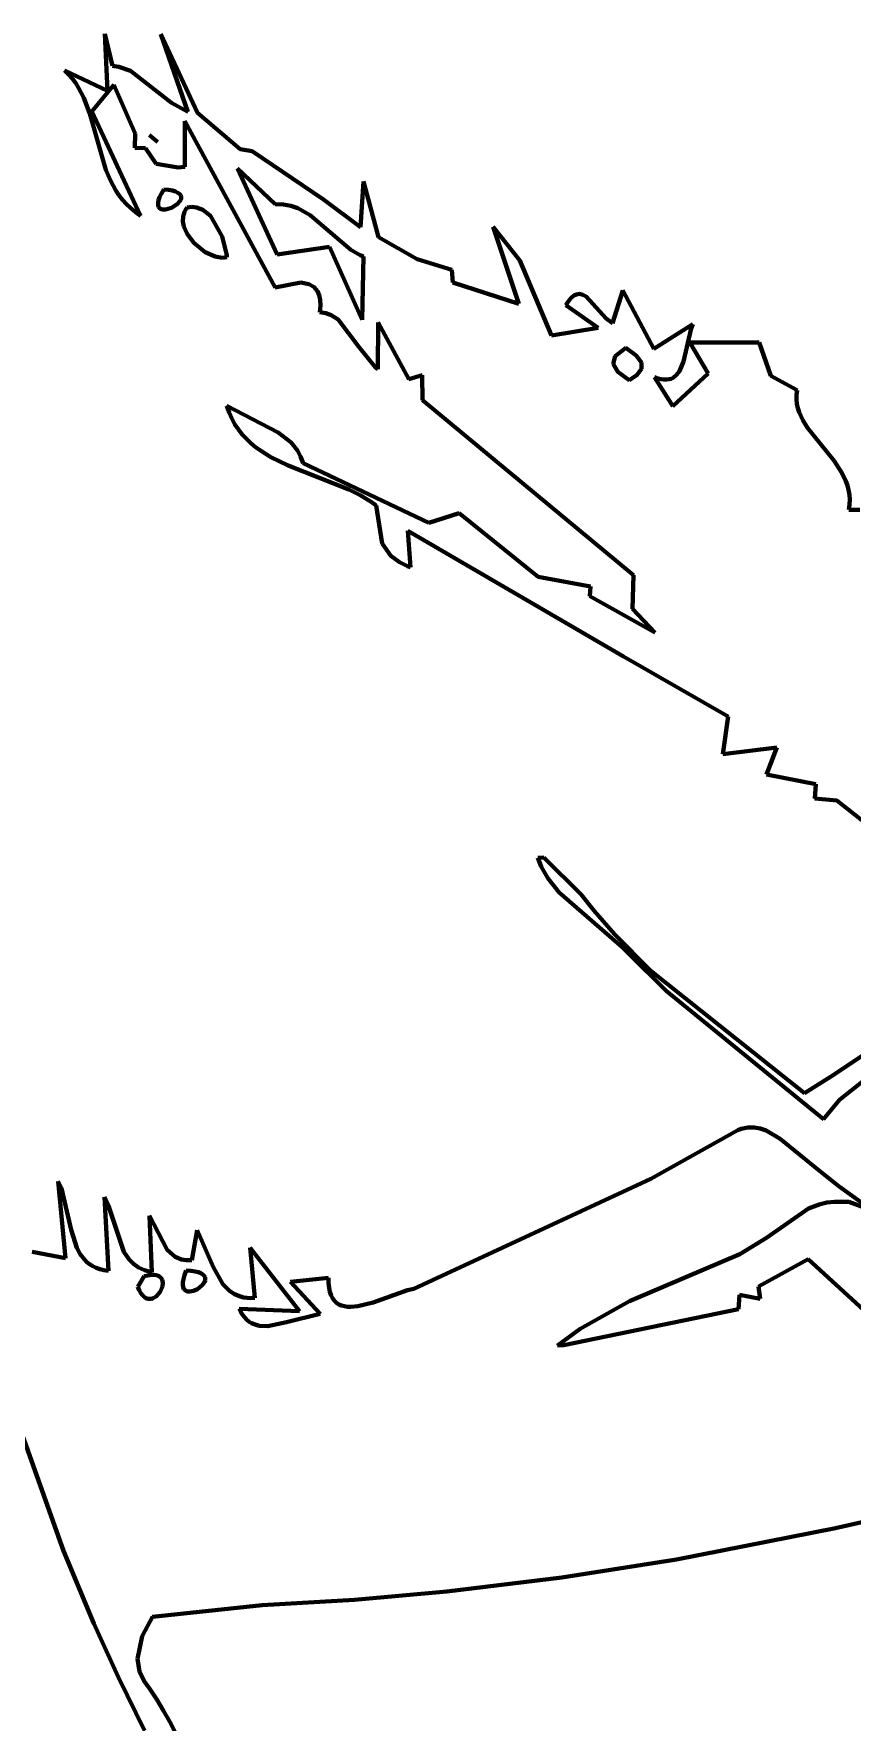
# Model space of a CAD drawing. Header units: millimetres. Extents: x 0 to 11, y 0 to 14.1.
# Drawn here: x 5.872 to 6.625, y 4.24 to 5.792 of the extents above; entities that cross this region are included whole.
import ezdxf

# ---------------------------------------------------------------- set-up
doc = ezdxf.new("R2010")
doc.units = ezdxf.units.MM
doc.layers.add('color#010101ff', color=7, linetype='CONTINUOUS', lineweight=100)
doc.layers.add('color#fefefeff', color=7, linetype='CONTINUOUS', lineweight=100)

msp = doc.modelspace()

# ---------------------------------------------------------------- linework, layer by layer
at = {"layer": 'color#010101ff'}
for p, q in [((5.9397, 5.7396), (5.9373, 5.7922)), ((5.9373, 5.7922), (5.9443, 5.7628)), ((6.0137, 5.7205), (5.989, 5.7917)), ((5.989, 5.7917), (6.0226, 5.7194)), ((5.9041, 5.7547), (5.9003, 5.7584)), ((5.9003, 5.7584), (5.9397, 5.7396)), ((5.9443, 5.7628), (5.9502, 5.7619)), ((5.9502, 5.7619), (5.9609, 5.7581)), ((5.9609, 5.7581), (5.9986, 5.7286)), ((5.9075, 5.7508), (5.9041, 5.7547)), ((5.9106, 5.7467), (5.9075, 5.7508)), ((5.9133, 5.7424), (5.9106, 5.7467)), ((5.918, 5.7332), (5.9133, 5.7424)), ((5.9457, 5.7453), (5.9253, 5.7208)), ((5.9653, 5.7005), (5.9457, 5.7453)), ((5.9236, 5.7186), (5.918, 5.7332)), ((5.9986, 5.7286), (6.0137, 5.7205)), ((5.9384, 5.667), (5.9236, 5.7186)), ((5.9253, 5.7208), (5.9703, 5.625)), ((6.011, 5.7117), (6.0108, 5.6699)), ((6.094, 5.5589), (6.011, 5.7117)), ((6.0226, 5.7194), (6.0618, 5.6862)), ((5.9649, 5.6872), (5.9653, 5.7005)), ((5.9784, 5.699), (5.9827, 5.6954)), ((5.9857, 5.6929), (5.9784, 5.699)), ((5.9827, 5.6954), (5.9857, 5.6929)), ((5.9748, 5.6869), (5.9649, 5.6872)), ((5.9846, 5.6727), (5.9748, 5.6869)), ((6.0618, 5.6862), (6.0728, 5.6842)), ((6.0728, 5.6842), (6.1386, 5.64)), ((5.9425, 5.6573), (5.9384, 5.667)), ((6.0047, 5.6692), (5.9846, 5.6727)), ((6.0108, 5.6699), (6.0047, 5.6692)), ((6.0594, 5.6683), (6.0959, 5.5893)), ((6.0941, 5.6357), (6.0594, 5.6683)), ((5.9475, 5.6481), (5.9425, 5.6573)), ((5.9894, 5.6454), (5.9916, 5.6492)), ((5.9916, 5.6492), (5.9959, 5.6487)), ((5.9959, 5.6487), (5.9995, 5.648)), ((6.1726, 5.6145), (6.1752, 5.6564)), ((6.1752, 5.6564), (6.1891, 5.6054)), ((5.9504, 5.6437), (5.9475, 5.6481)), ((5.9536, 5.6395), (5.9504, 5.6437)), ((5.9572, 5.6356), (5.9536, 5.6395)), ((5.9612, 5.6318), (5.9572, 5.6356)), ((5.9863, 5.6367), (5.9868, 5.6391)), ((5.9863, 5.6348), (5.9863, 5.6367)), ((5.9867, 5.6332), (5.9863, 5.6348)), ((5.9875, 5.632), (5.9867, 5.6332)), ((5.9868, 5.6391), (5.9878, 5.642)), ((5.9878, 5.642), (5.9894, 5.6454)), ((6.004, 5.6355), (5.9988, 5.6323)), ((5.9995, 5.648), (6.0024, 5.6471)), ((6.0024, 5.6471), (6.0046, 5.6461)), ((6.0064, 5.6382), (6.004, 5.6355)), ((6.0046, 5.6461), (6.0062, 5.6449)), ((6.0062, 5.6449), (6.0072, 5.6436)), ((6.0072, 5.6395), (6.0064, 5.6382)), ((6.0072, 5.6436), (6.0076, 5.6423)), ((6.0076, 5.6409), (6.0072, 5.6395)), ((6.0076, 5.6423), (6.0076, 5.6409)), ((6.0131, 5.6324), (6.0175, 5.633)), ((6.0175, 5.633), (6.0217, 5.6326)), ((6.0217, 5.6326), (6.0275, 5.6304)), ((6.1016, 5.6354), (6.0941, 5.6357)), ((6.1085, 5.634), (6.1016, 5.6354)), ((6.1148, 5.6318), (6.1085, 5.634)), ((6.1386, 5.64), (6.1726, 5.6145)), ((5.9655, 5.6283), (5.9612, 5.6318)), ((5.9703, 5.625), (5.9655, 5.6283)), ((5.9886, 5.6312), (5.9875, 5.632)), ((5.99, 5.6307), (5.9886, 5.6312)), ((5.9915, 5.6306), (5.99, 5.6307)), ((5.9933, 5.6307), (5.9915, 5.6306)), ((5.9988, 5.6323), (5.9933, 5.6307)), ((6.0092, 5.6197), (6.0093, 5.6241)), ((6.0101, 5.6151), (6.0092, 5.6197)), ((6.0093, 5.6241), (6.0106, 5.6284)), ((6.0106, 5.6284), (6.0117, 5.6304)), ((6.0117, 5.6304), (6.0131, 5.6324)), ((6.0275, 5.6304), (6.0344, 5.6248)), ((6.0344, 5.6248), (6.0454, 5.606)), ((6.1262, 5.6254), (6.1148, 5.6318)), ((6.1637, 5.5935), (6.1262, 5.6254)), ((6.013, 5.6084), (6.0101, 5.6151)), ((6.0193, 5.6), (6.013, 5.6084)), ((6.0454, 5.606), (6.0495, 5.5886)), ((6.1891, 5.6054), (6.2245, 5.5849)), ((6.318, 5.544), (6.2944, 5.6146)), ((6.2944, 5.6146), (6.3191, 5.5839)), ((6.0296, 5.5916), (6.0193, 5.6)), ((6.0387, 5.5875), (6.0296, 5.5916)), ((6.0454, 5.5864), (6.0387, 5.5875)), ((6.0496, 5.5868), (6.0454, 5.5864)), ((6.0495, 5.5886), (6.0496, 5.5868)), ((6.0959, 5.5893), (6.144, 5.5964)), ((6.144, 5.5964), (6.1739, 5.5292)), ((6.1722, 5.5887), (6.1637, 5.5935)), ((6.1752, 5.5875), (6.1722, 5.5887)), ((6.1739, 5.5292), (6.1752, 5.5875)), ((6.2245, 5.5849), (6.2564, 5.5753)), ((6.2564, 5.5753), (6.2574, 5.5635)), ((6.3191, 5.5839), (6.3481, 5.515)), ((6.1177, 5.5636), (6.094, 5.5589)), ((6.125, 5.5622), (6.1177, 5.5636)), ((6.1296, 5.5596), (6.125, 5.5622)), ((6.133, 5.5555), (6.1296, 5.5596)), ((6.1346, 5.5519), (6.133, 5.5555)), ((6.2574, 5.5635), (6.318, 5.544)), ((6.4041, 5.5261), (6.4138, 5.5562)), ((6.4138, 5.5562), (6.4422, 5.5025)), ((6.1355, 5.5476), (6.1346, 5.5519)), ((6.135, 5.5363), (6.1356, 5.5424)), ((6.1356, 5.5424), (6.1355, 5.5476)), ((6.3614, 5.5427), (6.363, 5.5454)), ((6.3909, 5.5219), (6.3614, 5.5427)), ((6.363, 5.5454), (6.3647, 5.5477)), ((6.3647, 5.5477), (6.3663, 5.5495)), ((6.3663, 5.5495), (6.3679, 5.5509)), ((6.3679, 5.5509), (6.3694, 5.552)), ((6.3694, 5.552), (6.371, 5.5527)), ((6.371, 5.5527), (6.374, 5.5531)), ((6.374, 5.5531), (6.377, 5.5524)), ((6.377, 5.5524), (6.3799, 5.5508)), ((6.3799, 5.5508), (6.3984, 5.5305)), ((6.1406, 5.5354), (6.135, 5.5363)), ((6.1456, 5.5336), (6.1406, 5.5354)), ((6.152, 5.5296), (6.1456, 5.5336)), ((6.171, 5.5044), (6.152, 5.5296)), ((6.1886, 5.5269), (6.1884, 5.484)), ((6.2168, 5.4748), (6.1886, 5.5269)), ((6.3984, 5.5305), (6.4041, 5.5261)), ((6.4422, 5.5025), (6.478, 5.5253)), ((6.478, 5.5253), (6.4764, 5.5214)), ((6.3481, 5.515), (6.3909, 5.5219)), ((6.4764, 5.5214), (6.4694, 5.491)), ((6.4754, 5.5083), (6.5391, 5.5086)), ((6.5391, 5.5086), (6.5497, 5.4779)), ((6.1862, 5.4856), (6.171, 5.5044)), ((6.4068, 5.4958), (6.4049, 5.4888)), ((6.415, 5.5024), (6.4068, 5.4958)), ((6.4166, 5.5034), (6.415, 5.5024)), ((6.426, 5.4966), (6.4166, 5.5034)), ((6.4308, 5.4901), (6.426, 5.4966)), ((6.4922, 5.4799), (6.4754, 5.5083)), ((6.1884, 5.484), (6.1862, 5.4856)), ((6.2293, 5.4783), (6.2168, 5.4748)), ((6.2295, 5.4555), (6.2293, 5.4783)), ((6.4049, 5.4888), (6.4091, 5.4814)), ((6.4091, 5.4814), (6.4195, 5.4738)), ((6.4195, 5.4738), (6.4266, 5.4783)), ((6.4266, 5.4783), (6.431, 5.4841)), ((6.431, 5.4841), (6.4308, 5.4901)), ((6.4598, 5.45), (6.4922, 5.4799)), ((6.4632, 5.4787), (6.4601, 5.4761)), ((6.4658, 5.4821), (6.4632, 5.4787)), ((6.4694, 5.491), (6.4658, 5.4821)), ((6.5497, 5.4779), (6.5739, 5.4646)), ((6.446, 5.4754), (6.4428, 5.4765)), ((6.4428, 5.4765), (6.4598, 5.45)), ((6.4489, 5.4747), (6.446, 5.4754)), ((6.4515, 5.4743), (6.4489, 5.4747)), ((6.454, 5.4743), (6.4515, 5.4743)), ((6.4562, 5.4746), (6.454, 5.4743)), ((6.4582, 5.4752), (6.4562, 5.4746)), ((6.4601, 5.4761), (6.4582, 5.4752)), ((6.5739, 5.4646), (6.5734, 5.4603)), ((6.0517, 5.4441), (6.0497, 5.4501)), ((6.0497, 5.4501), (6.0968, 5.4256)), ((6.4234, 5.2946), (6.2295, 5.4555)), ((6.5734, 5.4603), (6.5734, 5.4561)), ((6.5734, 5.4561), (6.5738, 5.452)), ((6.5738, 5.452), (6.5746, 5.4481)), ((6.5746, 5.4481), (6.5758, 5.4443)), ((6.0542, 5.4385), (6.0517, 5.4441)), ((6.057, 5.4332), (6.0542, 5.4385)), ((6.0602, 5.4284), (6.057, 5.4332)), ((6.5758, 5.4443), (6.5791, 5.437)), ((6.5791, 5.437), (6.5834, 5.43)), ((6.0637, 5.4239), (6.0602, 5.4284)), ((6.0675, 5.4198), (6.0637, 5.4239)), ((6.0716, 5.4159), (6.0675, 5.4198)), ((6.0759, 5.4124), (6.0716, 5.4159)), ((6.0968, 5.4256), (6.1087, 5.4164)), ((6.1087, 5.4164), (6.1144, 5.4093)), ((6.5834, 5.43), (6.6079, 5.3996)), ((6.0804, 5.4091), (6.0759, 5.4124)), ((6.0901, 5.4031), (6.0804, 5.4091)), ((6.1059, 5.3955), (6.0901, 5.4031)), ((6.1144, 5.4093), (6.1174, 5.4038)), ((6.1174, 5.4038), (6.1198, 5.3976)), ((6.1618, 5.3734), (6.1059, 5.3955)), ((6.1198, 5.3976), (6.2354, 5.3428)), ((6.6079, 5.3996), (6.6151, 5.3888)), ((6.6151, 5.3888), (6.6188, 5.3811)), ((6.1723, 5.3681), (6.1618, 5.3734)), ((6.6188, 5.3811), (6.6202, 5.3771)), ((6.6202, 5.3771), (6.6213, 5.3729)), ((6.6213, 5.3729), (6.622, 5.3686)), ((6.1822, 5.3621), (6.1723, 5.3681)), ((6.1869, 5.3587), (6.1822, 5.3621)), ((6.1925, 5.3236), (6.1869, 5.3587)), ((6.6222, 5.3595), (6.6216, 5.3546)), ((6.6216, 5.3546), (6.6318, 5.3546)), ((6.622, 5.3686), (6.6223, 5.3641)), ((6.6223, 5.3641), (6.6222, 5.3595)), ((6.2354, 5.3428), (6.2633, 5.3517)), ((6.2633, 5.3517), (6.3358, 5.2932)), ((6.2003, 5.3125), (6.1925, 5.3236)), ((6.4144, 5.22), (6.2159, 5.3353)), ((6.2159, 5.3353), (6.2186, 5.3019)), ((6.2082, 5.3065), (6.2003, 5.3125)), ((6.2158, 5.3029), (6.2082, 5.3065)), ((6.2186, 5.3019), (6.2158, 5.3029)), ((6.3358, 5.2932), (6.3841, 5.2843)), ((6.4227, 5.2636), (6.4234, 5.2946)), ((6.3841, 5.2843), (6.3835, 5.2754)), ((6.3835, 5.2754), (6.4432, 5.2419)), ((6.4432, 5.2419), (6.4227, 5.2636)), ((6.5107, 5.1648), (6.4144, 5.22)), ((6.5056, 5.1301), (6.5107, 5.1648)), ((6.5553, 5.1363), (6.5056, 5.1301)), ((6.5459, 5.1113), (6.5553, 5.1363)), ((6.5913, 5.1027), (6.5459, 5.1113)), ((6.5902, 5.0894), (6.5913, 5.1027)), ((6.6105, 5.0874), (6.5902, 5.0894)), ((6.6482, 5.0578), (6.6105, 5.0874)), ((6.3357, 5.035), (6.3412, 5.0351)), ((6.3387, 5.027), (6.3357, 5.035)), ((6.3412, 5.0351), (6.3754, 5.0011)), ((6.3448, 5.0161), (6.3387, 5.027)), ((6.3551, 5.0031), (6.3448, 5.0161)), ((6.4131, 4.9528), (6.3551, 5.0031)), ((6.3754, 5.0011), (6.3872, 4.9861)), ((6.3872, 4.9861), (6.4059, 4.9646)), ((6.4059, 4.9646), (6.4394, 4.9309)), ((6.4188, 4.9468), (6.4131, 4.9528)), ((6.4535, 4.9126), (6.4188, 4.9468)), ((6.4394, 4.9309), (6.5809, 4.8185)), ((6.5983, 4.7946), (6.4535, 4.9126)), ((6.6046, 4.8336), (6.6787, 4.8831)), ((6.5809, 4.8185), (6.6046, 4.8336)), ((6.6337, 4.8291), (6.6129, 4.8126)), ((6.6129, 4.8126), (6.5983, 4.7946)), ((6.4396, 4.7399), (6.5195, 4.7845)), ((6.5195, 4.7845), (6.5226, 4.7857)), ((6.5226, 4.7857), (6.5257, 4.7865)), ((6.5257, 4.7865), (6.5286, 4.787)), ((6.5286, 4.787), (6.5344, 4.7871)), ((6.5344, 4.7871), (6.54, 4.7861)), ((6.54, 4.7861), (6.5455, 4.7843)), ((6.5455, 4.7843), (6.5584, 4.7767)), ((6.5584, 4.7767), (6.5947, 4.7471)), ((5.9013, 4.667), (5.8945, 4.7373)), ((5.8945, 4.7373), (5.8974, 4.7313)), ((6.2215, 4.6389), (6.4396, 4.7399)), ((6.5947, 4.7471), (6.6126, 4.7328)), ((6.6126, 4.7328), (6.6496, 4.7061)), ((5.8974, 4.7313), (5.9065, 4.693)), ((5.9408, 4.6552), (5.9372, 4.7231)), ((5.9372, 4.7231), (5.9407, 4.7152)), ((6.6012, 4.718), (6.5942, 4.7164)), ((6.6085, 4.7188), (6.6012, 4.718)), ((6.6124, 4.7188), (6.6085, 4.7188)), ((6.6214, 4.7187), (6.6124, 4.7188)), ((6.6332, 4.7143), (6.6214, 4.7187)), ((5.9407, 4.7152), (5.9549, 4.6727)), ((5.9806, 4.6542), (5.9784, 4.7058)), ((5.9784, 4.7058), (5.9948, 4.6745)), ((6.5843, 4.7126), (6.5459, 4.6857)), ((6.5942, 4.7164), (6.5843, 4.7126)), ((5.9065, 4.693), (5.9117, 4.6765)), ((6.0175, 4.6652), (6.0222, 4.6928)), ((6.0222, 4.6928), (6.0369, 4.6589)), ((5.8705, 4.6729), (5.9013, 4.667)), ((5.9117, 4.6765), (5.9147, 4.6707)), ((5.9147, 4.6707), (5.9186, 4.6656)), ((5.9549, 4.6727), (5.9597, 4.6657)), ((5.9948, 4.6745), (6.0021, 4.6681)), ((6.0753, 4.6305), (6.0709, 4.6764)), ((6.0709, 4.6764), (6.1163, 4.6182)), ((6.5213, 4.6707), (6.4198, 4.6274)), ((6.5459, 4.6857), (6.5213, 4.6707)), ((5.9186, 4.6656), (5.9209, 4.6634)), ((5.9209, 4.6634), (5.9234, 4.6614)), ((5.9234, 4.6614), (5.9262, 4.6596)), ((5.9262, 4.6596), (5.9294, 4.6581)), ((5.9294, 4.6581), (5.9328, 4.6569)), ((5.9328, 4.6569), (5.9366, 4.6559)), ((5.9366, 4.6559), (5.9408, 4.6552)), ((5.9597, 4.6657), (5.9637, 4.6617)), ((5.9637, 4.6617), (5.9684, 4.6585)), ((5.9684, 4.6585), (5.974, 4.6559)), ((5.974, 4.6559), (5.9772, 4.655)), ((6.0021, 4.6681), (6.0078, 4.6658)), ((6.0078, 4.6658), (6.0123, 4.6651)), ((6.0121, 4.6556), (6.0106, 4.6514)), ((6.0166, 4.6553), (6.0121, 4.6556)), ((6.0123, 4.6651), (6.0175, 4.6652)), ((6.0203, 4.6548), (6.0166, 4.6553)), ((6.0369, 4.6589), (6.0459, 4.6431)), ((6.5384, 4.6408), (6.584, 4.666)), ((6.584, 4.666), (6.6353, 4.6191)), ((5.9734, 4.6503), (5.9676, 4.6406)), ((5.9676, 4.6406), (5.969, 4.6375)), ((5.9768, 4.6511), (5.9734, 4.6503)), ((5.9799, 4.6515), (5.9768, 4.6511)), ((5.9772, 4.655), (5.9806, 4.6542)), ((5.9825, 4.6515), (5.9799, 4.6515)), ((5.9847, 4.6512), (5.9825, 4.6515)), ((5.9866, 4.6506), (5.9847, 4.6512)), ((5.988, 4.6497), (5.9866, 4.6506)), ((5.9892, 4.6486), (5.988, 4.6497)), ((5.9883, 4.6359), (5.9904, 4.6409)), ((5.99, 4.6473), (5.9892, 4.6486)), ((5.9907, 4.6442), (5.99, 4.6473)), ((5.9904, 4.6409), (5.9907, 4.6442)), ((6.0096, 4.6478), (6.0091, 4.6448)), ((6.0091, 4.6448), (6.0091, 4.6423)), ((6.0091, 4.6423), (6.0094, 4.6402)), ((6.0094, 4.6402), (6.0101, 4.6386)), ((6.0106, 4.6514), (6.0096, 4.6478)), ((6.0234, 4.6541), (6.0203, 4.6548)), ((6.0225, 4.6385), (6.027, 4.6422)), ((6.0257, 4.6532), (6.0234, 4.6541)), ((6.0275, 4.652), (6.0257, 4.6532)), ((6.027, 4.6422), (6.029, 4.645)), ((6.0287, 4.6508), (6.0275, 4.652)), ((6.0295, 4.6494), (6.0287, 4.6508)), ((6.029, 4.645), (6.0295, 4.6465)), ((6.0297, 4.648), (6.0295, 4.6494)), ((6.0295, 4.6465), (6.0297, 4.648)), ((6.0459, 4.6431), (6.0519, 4.637)), ((6.1081, 4.6451), (6.1431, 4.649)), ((6.1354, 4.6157), (6.1081, 4.6451)), ((6.1431, 4.649), (6.1432, 4.6442)), ((6.1432, 4.6442), (6.1436, 4.6398)), ((6.1436, 4.6398), (6.1443, 4.6361)), ((6.5399, 4.6297), (6.5384, 4.6408)), ((5.8995, 4.398), (5.8141, 4.6369)), ((5.969, 4.6375), (5.9705, 4.6349)), ((5.9705, 4.6349), (5.972, 4.6329)), ((5.972, 4.6329), (5.9736, 4.6314)), ((5.9736, 4.6314), (5.9752, 4.6303)), ((5.9752, 4.6303), (5.9769, 4.6297)), ((5.9769, 4.6297), (5.9785, 4.6295)), ((5.9785, 4.6295), (5.9802, 4.6296)), ((5.9802, 4.6296), (5.9817, 4.6301)), ((5.9817, 4.6301), (5.9847, 4.6318)), ((5.9847, 4.6318), (5.9883, 4.6359)), ((6.0101, 4.6386), (6.0111, 4.6375)), ((6.0111, 4.6375), (6.0124, 4.6367)), ((6.0124, 4.6367), (6.0138, 4.6363)), ((6.0138, 4.6363), (6.0154, 4.6362)), ((6.0154, 4.6362), (6.0189, 4.6369)), ((6.0189, 4.6369), (6.0225, 4.6385)), ((6.0519, 4.637), (6.0566, 4.6339)), ((6.0566, 4.6339), (6.062, 4.6317)), ((6.062, 4.6317), (6.065, 4.6309)), ((6.065, 4.6309), (6.0682, 4.6305)), ((6.0682, 4.6305), (6.0717, 4.6303)), ((6.0717, 4.6303), (6.0753, 4.6305)), ((6.1443, 4.6361), (6.1454, 4.6328)), ((6.1454, 4.6328), (6.1468, 4.6301)), ((6.1468, 4.6301), (6.1485, 4.6278)), ((6.1485, 4.6278), (6.1505, 4.6259)), ((6.1505, 4.6259), (6.1527, 4.6245)), ((6.1527, 4.6245), (6.1551, 4.6234)), ((6.1701, 4.6228), (6.1842, 4.6263)), ((6.1842, 4.6263), (6.2157, 4.6374)), ((6.2157, 4.6374), (6.2215, 4.6389)), ((6.4198, 4.6274), (6.3746, 4.6021)), ((6.5202, 4.6201), (6.5209, 4.6333)), ((6.5209, 4.6333), (6.5399, 4.6297)), ((6.1163, 4.6182), (6.0609, 4.6205)), ((6.0609, 4.6205), (6.0625, 4.6174)), ((6.0625, 4.6174), (6.0642, 4.6147)), ((6.0642, 4.6147), (6.066, 4.6123)), ((6.066, 4.6123), (6.068, 4.6103)), ((6.068, 4.6103), (6.0701, 4.6086)), ((6.0701, 4.6086), (6.0723, 4.6073)), ((6.1044, 4.6081), (6.1354, 4.6157)), ((6.1551, 4.6234), (6.1578, 4.6227)), ((6.1578, 4.6227), (6.1606, 4.6223)), ((6.1606, 4.6223), (6.1637, 4.6222)), ((6.1637, 4.6222), (6.1701, 4.6228)), ((6.3594, 4.5869), (6.5202, 4.6201)), ((6.0723, 4.6073), (6.0746, 4.6062)), ((6.0746, 4.6062), (6.0794, 4.6049)), ((6.0794, 4.6049), (6.0873, 4.6046)), ((6.0873, 4.6046), (6.1044, 4.6081)), ((6.3746, 4.6021), (6.3535, 4.5866)), ((6.3535, 4.5866), (6.3594, 4.5869)), ((6.6924, 4.4379), (6.6094, 4.4189)), ((6.6094, 4.4189), (6.463, 4.3901)), ((5.9274, 4.3311), (5.8995, 4.398)), ((6.463, 4.3901), (6.3577, 4.3734)), ((6.252, 4.3605), (6.1671, 4.353)), ((6.3577, 4.3734), (6.252, 4.3605)), ((6.082, 4.3482), (5.9812, 4.3372)), ((6.1671, 4.353), (6.082, 4.3482)), ((5.9499, 4.2817), (5.9274, 4.3311)), ((5.9812, 4.3372), (5.9716, 4.3195)), ((5.9716, 4.3195), (5.9673, 4.2987)), ((5.9673, 4.2987), (5.9692, 4.2872)), ((5.9692, 4.2872), (5.9735, 4.2782)), ((5.974, 4.233), (5.9499, 4.2817)), ((5.9735, 4.2782), (5.9786, 4.2716)), ((5.9786, 4.2716), (5.9852, 4.2615)), ((5.9852, 4.2615), (5.9914, 4.2511)), ((5.9914, 4.2511), (5.9972, 4.2407)), ((5.9972, 4.2407), (6.0027, 4.2301))]:
    msp.add_line(p, q, dxfattribs=at)
at = {"layer": 'color#fefefeff'}
for p, q in [((5.9443, 5.7628), (5.9373, 5.7922)), ((5.9373, 5.7922), (5.9397, 5.7396)), ((6.0226, 5.7194), (5.989, 5.7917)), ((5.989, 5.7917), (6.0137, 5.7205)), ((5.9397, 5.7396), (5.9003, 5.7584)), ((5.9003, 5.7584), (5.9041, 5.7547)), ((5.9502, 5.7619), (5.9443, 5.7628)), ((5.9609, 5.7581), (5.9502, 5.7619)), ((5.9986, 5.7286), (5.9609, 5.7581)), ((5.9041, 5.7547), (5.9075, 5.7508)), ((5.9075, 5.7508), (5.9106, 5.7467)), ((5.9106, 5.7467), (5.9133, 5.7424)), ((5.9133, 5.7424), (5.918, 5.7332)), ((5.9253, 5.7208), (5.9457, 5.7453)), ((5.9457, 5.7453), (5.9653, 5.7005)), ((5.918, 5.7332), (5.9236, 5.7186)), ((6.0137, 5.7205), (5.9986, 5.7286)), ((5.9236, 5.7186), (5.9384, 5.667)), ((5.9703, 5.625), (5.9253, 5.7208)), ((6.0108, 5.6699), (6.011, 5.7117)), ((6.011, 5.7117), (6.094, 5.5589)), ((6.0618, 5.6862), (6.0226, 5.7194)), ((5.9653, 5.7005), (5.9649, 5.6872)), ((5.9784, 5.699), (5.9857, 5.6929)), ((5.9827, 5.6954), (5.9784, 5.699)), ((5.9857, 5.6929), (5.9827, 5.6954)), ((5.9649, 5.6872), (5.9748, 5.6869)), ((5.9748, 5.6869), (5.9846, 5.6727)), ((6.0728, 5.6842), (6.0618, 5.6862)), ((6.1386, 5.64), (6.0728, 5.6842)), ((5.9384, 5.667), (5.9425, 5.6573)), ((5.9846, 5.6727), (6.0047, 5.6692)), ((6.0047, 5.6692), (6.0108, 5.6699)), ((6.0594, 5.6683), (6.0941, 5.6357)), ((6.0959, 5.5893), (6.0594, 5.6683)), ((5.9425, 5.6573), (5.9475, 5.6481)), ((5.9916, 5.6492), (5.9894, 5.6454)), ((5.9959, 5.6487), (5.9916, 5.6492)), ((5.9995, 5.648), (5.9959, 5.6487)), ((6.1752, 5.6564), (6.1726, 5.6145)), ((6.1891, 5.6054), (6.1752, 5.6564)), ((5.9475, 5.6481), (5.9504, 5.6437)), ((5.9504, 5.6437), (5.9536, 5.6395)), ((5.9536, 5.6395), (5.9572, 5.6356)), ((5.9572, 5.6356), (5.9612, 5.6318)), ((5.9868, 5.6391), (5.9863, 5.6367)), ((5.9863, 5.6367), (5.9863, 5.6348)), ((5.9863, 5.6348), (5.9867, 5.6332)), ((5.9867, 5.6332), (5.9875, 5.632)), ((5.9878, 5.642), (5.9868, 5.6391)), ((5.9894, 5.6454), (5.9878, 5.642)), ((5.9988, 5.6323), (6.004, 5.6355)), ((6.0024, 5.6471), (5.9995, 5.648)), ((6.0046, 5.6461), (6.0024, 5.6471)), ((6.004, 5.6355), (6.0064, 5.6382)), ((6.0062, 5.6449), (6.0046, 5.6461)), ((6.0072, 5.6436), (6.0062, 5.6449)), ((6.0064, 5.6382), (6.0072, 5.6395)), ((6.0076, 5.6423), (6.0072, 5.6436)), ((6.0072, 5.6395), (6.0076, 5.6409)), ((6.0076, 5.6409), (6.0076, 5.6423)), ((6.0175, 5.633), (6.0131, 5.6324)), ((6.0217, 5.6326), (6.0175, 5.633)), ((6.0275, 5.6304), (6.0217, 5.6326)), ((6.0941, 5.6357), (6.1016, 5.6354)), ((6.1016, 5.6354), (6.1085, 5.634)), ((6.1085, 5.634), (6.1148, 5.6318)), ((6.1726, 5.6145), (6.1386, 5.64)), ((5.9612, 5.6318), (5.9655, 5.6283)), ((5.9655, 5.6283), (5.9703, 5.625)), ((5.9875, 5.632), (5.9886, 5.6312)), ((5.9886, 5.6312), (5.99, 5.6307)), ((5.99, 5.6307), (5.9915, 5.6306)), ((5.9915, 5.6306), (5.9933, 5.6307)), ((5.9933, 5.6307), (5.9988, 5.6323)), ((6.0093, 5.6241), (6.0092, 5.6197)), ((6.0092, 5.6197), (6.0101, 5.6151)), ((6.0106, 5.6284), (6.0093, 5.6241)), ((6.0117, 5.6304), (6.0106, 5.6284)), ((6.0131, 5.6324), (6.0117, 5.6304)), ((6.0344, 5.6248), (6.0275, 5.6304)), ((6.0454, 5.606), (6.0344, 5.6248)), ((6.1148, 5.6318), (6.1262, 5.6254)), ((6.1262, 5.6254), (6.1637, 5.5935)), ((6.0101, 5.6151), (6.013, 5.6084)), ((6.013, 5.6084), (6.0193, 5.6)), ((6.0495, 5.5886), (6.0454, 5.606)), ((6.2245, 5.5849), (6.1891, 5.6054)), ((6.3191, 5.5839), (6.2944, 5.6146)), ((6.2944, 5.6146), (6.318, 5.544)), ((6.0193, 5.6), (6.0296, 5.5916)), ((6.0296, 5.5916), (6.0387, 5.5875)), ((6.0387, 5.5875), (6.0454, 5.5864)), ((6.0454, 5.5864), (6.0496, 5.5868)), ((6.0496, 5.5868), (6.0495, 5.5886)), ((6.144, 5.5964), (6.0959, 5.5893)), ((6.1739, 5.5292), (6.144, 5.5964)), ((6.1637, 5.5935), (6.1722, 5.5887)), ((6.1722, 5.5887), (6.1752, 5.5875)), ((6.1752, 5.5875), (6.1739, 5.5292)), ((6.2564, 5.5753), (6.2245, 5.5849)), ((6.2574, 5.5635), (6.2564, 5.5753)), ((6.3481, 5.515), (6.3191, 5.5839)), ((6.094, 5.5589), (6.1177, 5.5636)), ((6.1177, 5.5636), (6.125, 5.5622)), ((6.125, 5.5622), (6.1296, 5.5596)), ((6.1296, 5.5596), (6.133, 5.5555)), ((6.133, 5.5555), (6.1346, 5.5519)), ((6.318, 5.544), (6.2574, 5.5635)), ((6.4138, 5.5562), (6.4041, 5.5261)), ((6.4422, 5.5025), (6.4138, 5.5562)), ((6.1346, 5.5519), (6.1355, 5.5476)), ((6.1356, 5.5424), (6.135, 5.5363)), ((6.1355, 5.5476), (6.1356, 5.5424)), ((6.363, 5.5454), (6.3614, 5.5427)), ((6.3614, 5.5427), (6.3909, 5.5219)), ((6.3647, 5.5477), (6.363, 5.5454)), ((6.3663, 5.5495), (6.3647, 5.5477)), ((6.3679, 5.5509), (6.3663, 5.5495)), ((6.3694, 5.552), (6.3679, 5.5509)), ((6.371, 5.5527), (6.3694, 5.552)), ((6.374, 5.5531), (6.371, 5.5527)), ((6.377, 5.5524), (6.374, 5.5531)), ((6.3799, 5.5508), (6.377, 5.5524)), ((6.3984, 5.5305), (6.3799, 5.5508)), ((6.135, 5.5363), (6.1406, 5.5354)), ((6.1406, 5.5354), (6.1456, 5.5336)), ((6.1456, 5.5336), (6.152, 5.5296)), ((6.152, 5.5296), (6.171, 5.5044)), ((6.1884, 5.484), (6.1886, 5.5269)), ((6.1886, 5.5269), (6.2168, 5.4748)), ((6.4041, 5.5261), (6.3984, 5.5305)), ((6.478, 5.5253), (6.4422, 5.5025)), ((6.4764, 5.5214), (6.478, 5.5253)), ((6.3909, 5.5219), (6.3481, 5.515)), ((6.4694, 5.491), (6.4764, 5.5214)), ((6.5391, 5.5086), (6.4754, 5.5083)), ((6.5497, 5.4779), (6.5391, 5.5086)), ((6.171, 5.5044), (6.1862, 5.4856)), ((6.4049, 5.4888), (6.4068, 5.4958)), ((6.4068, 5.4958), (6.415, 5.5024)), ((6.415, 5.5024), (6.4166, 5.5034)), ((6.4166, 5.5034), (6.426, 5.4966)), ((6.426, 5.4966), (6.4308, 5.4901)), ((6.4754, 5.5083), (6.4922, 5.4799)), ((6.1862, 5.4856), (6.1884, 5.484)), ((6.2168, 5.4748), (6.2293, 5.4783)), ((6.2293, 5.4783), (6.2295, 5.4555)), ((6.4091, 5.4814), (6.4049, 5.4888)), ((6.4195, 5.4738), (6.4091, 5.4814)), ((6.4266, 5.4783), (6.4195, 5.4738)), ((6.431, 5.4841), (6.4266, 5.4783)), ((6.4308, 5.4901), (6.431, 5.4841)), ((6.4922, 5.4799), (6.4598, 5.45)), ((6.4601, 5.4761), (6.4632, 5.4787)), ((6.4632, 5.4787), (6.4658, 5.4821)), ((6.4658, 5.4821), (6.4694, 5.491)), ((6.5739, 5.4646), (6.5497, 5.4779)), ((6.4598, 5.45), (6.4428, 5.4765)), ((6.4428, 5.4765), (6.446, 5.4754)), ((6.446, 5.4754), (6.4489, 5.4747)), ((6.4489, 5.4747), (6.4515, 5.4743)), ((6.4515, 5.4743), (6.454, 5.4743)), ((6.454, 5.4743), (6.4562, 5.4746)), ((6.4562, 5.4746), (6.4582, 5.4752)), ((6.4582, 5.4752), (6.4601, 5.4761)), ((6.5734, 5.4603), (6.5739, 5.4646)), ((6.0968, 5.4256), (6.0497, 5.4501)), ((6.0497, 5.4501), (6.0517, 5.4441)), ((6.2295, 5.4555), (6.4234, 5.2946)), ((6.5734, 5.4561), (6.5734, 5.4603)), ((6.5738, 5.452), (6.5734, 5.4561)), ((6.5746, 5.4481), (6.5738, 5.452)), ((6.5758, 5.4443), (6.5746, 5.4481)), ((6.0517, 5.4441), (6.0542, 5.4385)), ((6.0542, 5.4385), (6.057, 5.4332)), ((6.057, 5.4332), (6.0602, 5.4284)), ((6.5791, 5.437), (6.5758, 5.4443)), ((6.5834, 5.43), (6.5791, 5.437)), ((6.0602, 5.4284), (6.0637, 5.4239)), ((6.0637, 5.4239), (6.0675, 5.4198)), ((6.0675, 5.4198), (6.0716, 5.4159)), ((6.0716, 5.4159), (6.0759, 5.4124)), ((6.1087, 5.4164), (6.0968, 5.4256)), ((6.1144, 5.4093), (6.1087, 5.4164)), ((6.6079, 5.3996), (6.5834, 5.43)), ((6.0759, 5.4124), (6.0804, 5.4091)), ((6.0804, 5.4091), (6.0901, 5.4031)), ((6.0901, 5.4031), (6.1059, 5.3955)), ((6.1174, 5.4038), (6.1144, 5.4093)), ((6.1198, 5.3976), (6.1174, 5.4038)), ((6.1059, 5.3955), (6.1618, 5.3734)), ((6.2354, 5.3428), (6.1198, 5.3976)), ((6.6151, 5.3888), (6.6079, 5.3996)), ((6.6188, 5.3811), (6.6151, 5.3888)), ((6.1618, 5.3734), (6.1723, 5.3681)), ((6.6202, 5.3771), (6.6188, 5.3811)), ((6.6213, 5.3729), (6.6202, 5.3771)), ((6.622, 5.3686), (6.6213, 5.3729)), ((6.1723, 5.3681), (6.1822, 5.3621)), ((6.1822, 5.3621), (6.1869, 5.3587)), ((6.1869, 5.3587), (6.1925, 5.3236)), ((6.6216, 5.3546), (6.6222, 5.3595)), ((6.6318, 5.3546), (6.6216, 5.3546)), ((6.6223, 5.3641), (6.622, 5.3686)), ((6.6222, 5.3595), (6.6223, 5.3641)), ((6.2633, 5.3517), (6.2354, 5.3428)), ((6.3358, 5.2932), (6.2633, 5.3517)), ((6.1925, 5.3236), (6.2003, 5.3125)), ((6.2186, 5.3019), (6.2159, 5.3353)), ((6.2159, 5.3353), (6.4144, 5.22)), ((6.2003, 5.3125), (6.2082, 5.3065)), ((6.2082, 5.3065), (6.2158, 5.3029)), ((6.2158, 5.3029), (6.2186, 5.3019)), ((6.3841, 5.2843), (6.3358, 5.2932)), ((6.4234, 5.2946), (6.4227, 5.2636)), ((6.3835, 5.2754), (6.3841, 5.2843)), ((6.4432, 5.2419), (6.3835, 5.2754)), ((6.4227, 5.2636), (6.4432, 5.2419)), ((6.4144, 5.22), (6.5107, 5.1648)), ((6.5107, 5.1648), (6.5056, 5.1301)), ((6.5056, 5.1301), (6.5553, 5.1363)), ((6.5553, 5.1363), (6.5459, 5.1113)), ((6.5459, 5.1113), (6.5913, 5.1027)), ((6.5913, 5.1027), (6.5902, 5.0894)), ((6.5902, 5.0894), (6.6105, 5.0874)), ((6.6105, 5.0874), (6.6482, 5.0578)), ((6.3412, 5.0351), (6.3357, 5.035)), ((6.3357, 5.035), (6.3387, 5.027)), ((6.3754, 5.0011), (6.3412, 5.0351)), ((6.3387, 5.027), (6.3448, 5.0161)), ((6.3448, 5.0161), (6.3551, 5.0031)), ((6.3551, 5.0031), (6.4131, 4.9528)), ((6.3872, 4.9861), (6.3754, 5.0011)), ((6.4059, 4.9646), (6.3872, 4.9861)), ((6.4394, 4.9309), (6.4059, 4.9646)), ((6.4131, 4.9528), (6.4188, 4.9468)), ((6.4188, 4.9468), (6.4535, 4.9126)), ((6.5809, 4.8185), (6.4394, 4.9309)), ((6.4535, 4.9126), (6.5983, 4.7946)), ((6.6787, 4.8831), (6.6046, 4.8336)), ((6.6046, 4.8336), (6.5809, 4.8185)), ((6.6129, 4.8126), (6.6337, 4.8291)), ((6.5983, 4.7946), (6.6129, 4.8126)), ((6.5195, 4.7845), (6.4396, 4.7399)), ((6.5226, 4.7857), (6.5195, 4.7845)), ((6.5257, 4.7865), (6.5226, 4.7857)), ((6.5286, 4.787), (6.5257, 4.7865)), ((6.5344, 4.7871), (6.5286, 4.787)), ((6.54, 4.7861), (6.5344, 4.7871)), ((6.5455, 4.7843), (6.54, 4.7861)), ((6.5584, 4.7767), (6.5455, 4.7843)), ((6.5947, 4.7471), (6.5584, 4.7767)), ((5.8974, 4.7313), (5.8945, 4.7373)), ((5.8945, 4.7373), (5.9013, 4.667)), ((6.4396, 4.7399), (6.2215, 4.6389)), ((6.6126, 4.7328), (6.5947, 4.7471)), ((6.6496, 4.7061), (6.6126, 4.7328)), ((5.9065, 4.693), (5.8974, 4.7313)), ((5.9407, 4.7152), (5.9372, 4.7231)), ((5.9372, 4.7231), (5.9408, 4.6552)), ((6.5942, 4.7164), (6.6012, 4.718)), ((6.6012, 4.718), (6.6085, 4.7188)), ((6.6085, 4.7188), (6.6124, 4.7188)), ((6.6124, 4.7188), (6.6214, 4.7187)), ((6.6214, 4.7187), (6.6332, 4.7143)), ((5.9549, 4.6727), (5.9407, 4.7152)), ((5.9948, 4.6745), (5.9784, 4.7058)), ((5.9784, 4.7058), (5.9806, 4.6542)), ((6.5459, 4.6857), (6.5843, 4.7126)), ((6.5843, 4.7126), (6.5942, 4.7164)), ((5.9117, 4.6765), (5.9065, 4.693)), ((6.0222, 4.6928), (6.0175, 4.6652)), ((6.0369, 4.6589), (6.0222, 4.6928)), ((5.9013, 4.667), (5.8705, 4.6729)), ((5.9147, 4.6707), (5.9117, 4.6765)), ((5.9186, 4.6656), (5.9147, 4.6707)), ((5.9597, 4.6657), (5.9549, 4.6727)), ((6.0021, 4.6681), (5.9948, 4.6745)), ((6.1163, 4.6182), (6.0709, 4.6764)), ((6.0709, 4.6764), (6.0753, 4.6305)), ((6.4198, 4.6274), (6.5213, 4.6707)), ((6.5213, 4.6707), (6.5459, 4.6857)), ((5.9209, 4.6634), (5.9186, 4.6656)), ((5.9234, 4.6614), (5.9209, 4.6634)), ((5.9262, 4.6596), (5.9234, 4.6614)), ((5.9294, 4.6581), (5.9262, 4.6596)), ((5.9328, 4.6569), (5.9294, 4.6581)), ((5.9366, 4.6559), (5.9328, 4.6569)), ((5.9408, 4.6552), (5.9366, 4.6559)), ((5.9637, 4.6617), (5.9597, 4.6657)), ((5.9684, 4.6585), (5.9637, 4.6617)), ((5.974, 4.6559), (5.9684, 4.6585)), ((5.9772, 4.655), (5.974, 4.6559)), ((6.0078, 4.6658), (6.0021, 4.6681)), ((6.0123, 4.6651), (6.0078, 4.6658)), ((6.0106, 4.6514), (6.0121, 4.6556)), ((6.0121, 4.6556), (6.0166, 4.6553)), ((6.0175, 4.6652), (6.0123, 4.6651)), ((6.0166, 4.6553), (6.0203, 4.6548)), ((6.0459, 4.6431), (6.0369, 4.6589)), ((6.584, 4.666), (6.5384, 4.6408)), ((6.6353, 4.6191), (6.584, 4.666)), ((5.9676, 4.6406), (5.9734, 4.6503)), ((5.969, 4.6375), (5.9676, 4.6406)), ((5.9734, 4.6503), (5.9768, 4.6511)), ((5.9768, 4.6511), (5.9799, 4.6515)), ((5.9806, 4.6542), (5.9772, 4.655)), ((5.9799, 4.6515), (5.9825, 4.6515)), ((5.9825, 4.6515), (5.9847, 4.6512)), ((5.9847, 4.6512), (5.9866, 4.6506)), ((5.9866, 4.6506), (5.988, 4.6497)), ((5.988, 4.6497), (5.9892, 4.6486)), ((5.9904, 4.6409), (5.9883, 4.6359)), ((5.9892, 4.6486), (5.99, 4.6473)), ((5.99, 4.6473), (5.9907, 4.6442)), ((5.9907, 4.6442), (5.9904, 4.6409)), ((6.0091, 4.6448), (6.0096, 4.6478)), ((6.0091, 4.6423), (6.0091, 4.6448)), ((6.0094, 4.6402), (6.0091, 4.6423)), ((6.0101, 4.6386), (6.0094, 4.6402)), ((6.0096, 4.6478), (6.0106, 4.6514)), ((6.0203, 4.6548), (6.0234, 4.6541)), ((6.027, 4.6422), (6.0225, 4.6385)), ((6.0234, 4.6541), (6.0257, 4.6532)), ((6.0257, 4.6532), (6.0275, 4.652)), ((6.029, 4.645), (6.027, 4.6422)), ((6.0275, 4.652), (6.0287, 4.6508)), ((6.0287, 4.6508), (6.0295, 4.6494)), ((6.0295, 4.6465), (6.029, 4.645)), ((6.0295, 4.6494), (6.0297, 4.648)), ((6.0297, 4.648), (6.0295, 4.6465)), ((6.0519, 4.637), (6.0459, 4.6431)), ((6.1431, 4.649), (6.1081, 4.6451)), ((6.1081, 4.6451), (6.1354, 4.6157)), ((6.1432, 4.6442), (6.1431, 4.649)), ((6.1436, 4.6398), (6.1432, 4.6442)), ((6.1443, 4.6361), (6.1436, 4.6398)), ((6.5384, 4.6408), (6.5399, 4.6297)), ((5.8141, 4.6369), (5.8995, 4.398)), ((5.9705, 4.6349), (5.969, 4.6375)), ((5.972, 4.6329), (5.9705, 4.6349)), ((5.9736, 4.6314), (5.972, 4.6329)), ((5.9752, 4.6303), (5.9736, 4.6314)), ((5.9769, 4.6297), (5.9752, 4.6303)), ((5.9785, 4.6295), (5.9769, 4.6297)), ((5.9802, 4.6296), (5.9785, 4.6295)), ((5.9817, 4.6301), (5.9802, 4.6296)), ((5.9847, 4.6318), (5.9817, 4.6301)), ((5.9883, 4.6359), (5.9847, 4.6318)), ((6.0111, 4.6375), (6.0101, 4.6386)), ((6.0124, 4.6367), (6.0111, 4.6375)), ((6.0138, 4.6363), (6.0124, 4.6367)), ((6.0154, 4.6362), (6.0138, 4.6363)), ((6.0189, 4.6369), (6.0154, 4.6362)), ((6.0225, 4.6385), (6.0189, 4.6369)), ((6.0566, 4.6339), (6.0519, 4.637)), ((6.062, 4.6317), (6.0566, 4.6339)), ((6.065, 4.6309), (6.062, 4.6317)), ((6.0682, 4.6305), (6.065, 4.6309)), ((6.0717, 4.6303), (6.0682, 4.6305)), ((6.0753, 4.6305), (6.0717, 4.6303)), ((6.1454, 4.6328), (6.1443, 4.6361)), ((6.1468, 4.6301), (6.1454, 4.6328)), ((6.1485, 4.6278), (6.1468, 4.6301)), ((6.1505, 4.6259), (6.1485, 4.6278)), ((6.1527, 4.6245), (6.1505, 4.6259)), ((6.1551, 4.6234), (6.1527, 4.6245)), ((6.1842, 4.6263), (6.1701, 4.6228)), ((6.2157, 4.6374), (6.1842, 4.6263)), ((6.2215, 4.6389), (6.2157, 4.6374)), ((6.3746, 4.6021), (6.4198, 4.6274)), ((6.5209, 4.6333), (6.5202, 4.6201)), ((6.5399, 4.6297), (6.5209, 4.6333)), ((6.0625, 4.6174), (6.0609, 4.6205)), ((6.0609, 4.6205), (6.1163, 4.6182)), ((6.0642, 4.6147), (6.0625, 4.6174)), ((6.066, 4.6123), (6.0642, 4.6147)), ((6.068, 4.6103), (6.066, 4.6123)), ((6.0701, 4.6086), (6.068, 4.6103)), ((6.0723, 4.6073), (6.0701, 4.6086)), ((6.1354, 4.6157), (6.1044, 4.6081)), ((6.1578, 4.6227), (6.1551, 4.6234)), ((6.1606, 4.6223), (6.1578, 4.6227)), ((6.1637, 4.6222), (6.1606, 4.6223)), ((6.1701, 4.6228), (6.1637, 4.6222)), ((6.5202, 4.6201), (6.3594, 4.5869)), ((6.0746, 4.6062), (6.0723, 4.6073)), ((6.0794, 4.6049), (6.0746, 4.6062)), ((6.0873, 4.6046), (6.0794, 4.6049)), ((6.1044, 4.6081), (6.0873, 4.6046)), ((6.3535, 4.5866), (6.3746, 4.6021)), ((6.3594, 4.5869), (6.3535, 4.5866)), ((6.6094, 4.4189), (6.6924, 4.4379)), ((6.463, 4.3901), (6.6094, 4.4189)), ((5.8995, 4.398), (5.9274, 4.3311)), ((6.3577, 4.3734), (6.463, 4.3901)), ((6.1671, 4.353), (6.252, 4.3605)), ((6.252, 4.3605), (6.3577, 4.3734)), ((5.9812, 4.3372), (6.082, 4.3482)), ((6.082, 4.3482), (6.1671, 4.353)), ((5.9274, 4.3311), (5.9499, 4.2817)), ((5.9716, 4.3195), (5.9812, 4.3372)), ((5.9673, 4.2987), (5.9716, 4.3195)), ((5.9692, 4.2872), (5.9673, 4.2987)), ((5.9735, 4.2782), (5.9692, 4.2872)), ((5.9499, 4.2817), (5.974, 4.233)), ((5.9786, 4.2716), (5.9735, 4.2782)), ((5.9852, 4.2615), (5.9786, 4.2716)), ((5.9914, 4.2511), (5.9852, 4.2615)), ((5.9972, 4.2407), (5.9914, 4.2511)), ((6.0027, 4.2301), (5.9972, 4.2407))]:
    msp.add_line(p, q, dxfattribs=at)

doc.saveas('drawing.dxf')
